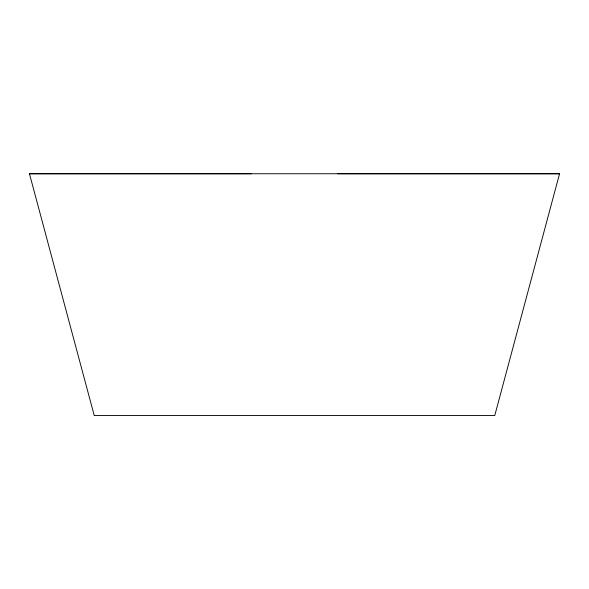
<?xml version="1.0" encoding="UTF-8"?>
<svg xmlns="http://www.w3.org/2000/svg" width="589" height="589" viewBox="0 0 589 589"><rect width="100%" height="100%" fill="white"/><g stroke="black" fill="none" stroke-linecap="round" stroke-linejoin="round"><path stroke-width="0.88" d="M559.55 173.748L494.76 415.547L94.24 415.547L29.45 173.748L559.55 173.748L337.755 173.748M29.45 173.748L251.245 173.748"/></g></svg>
